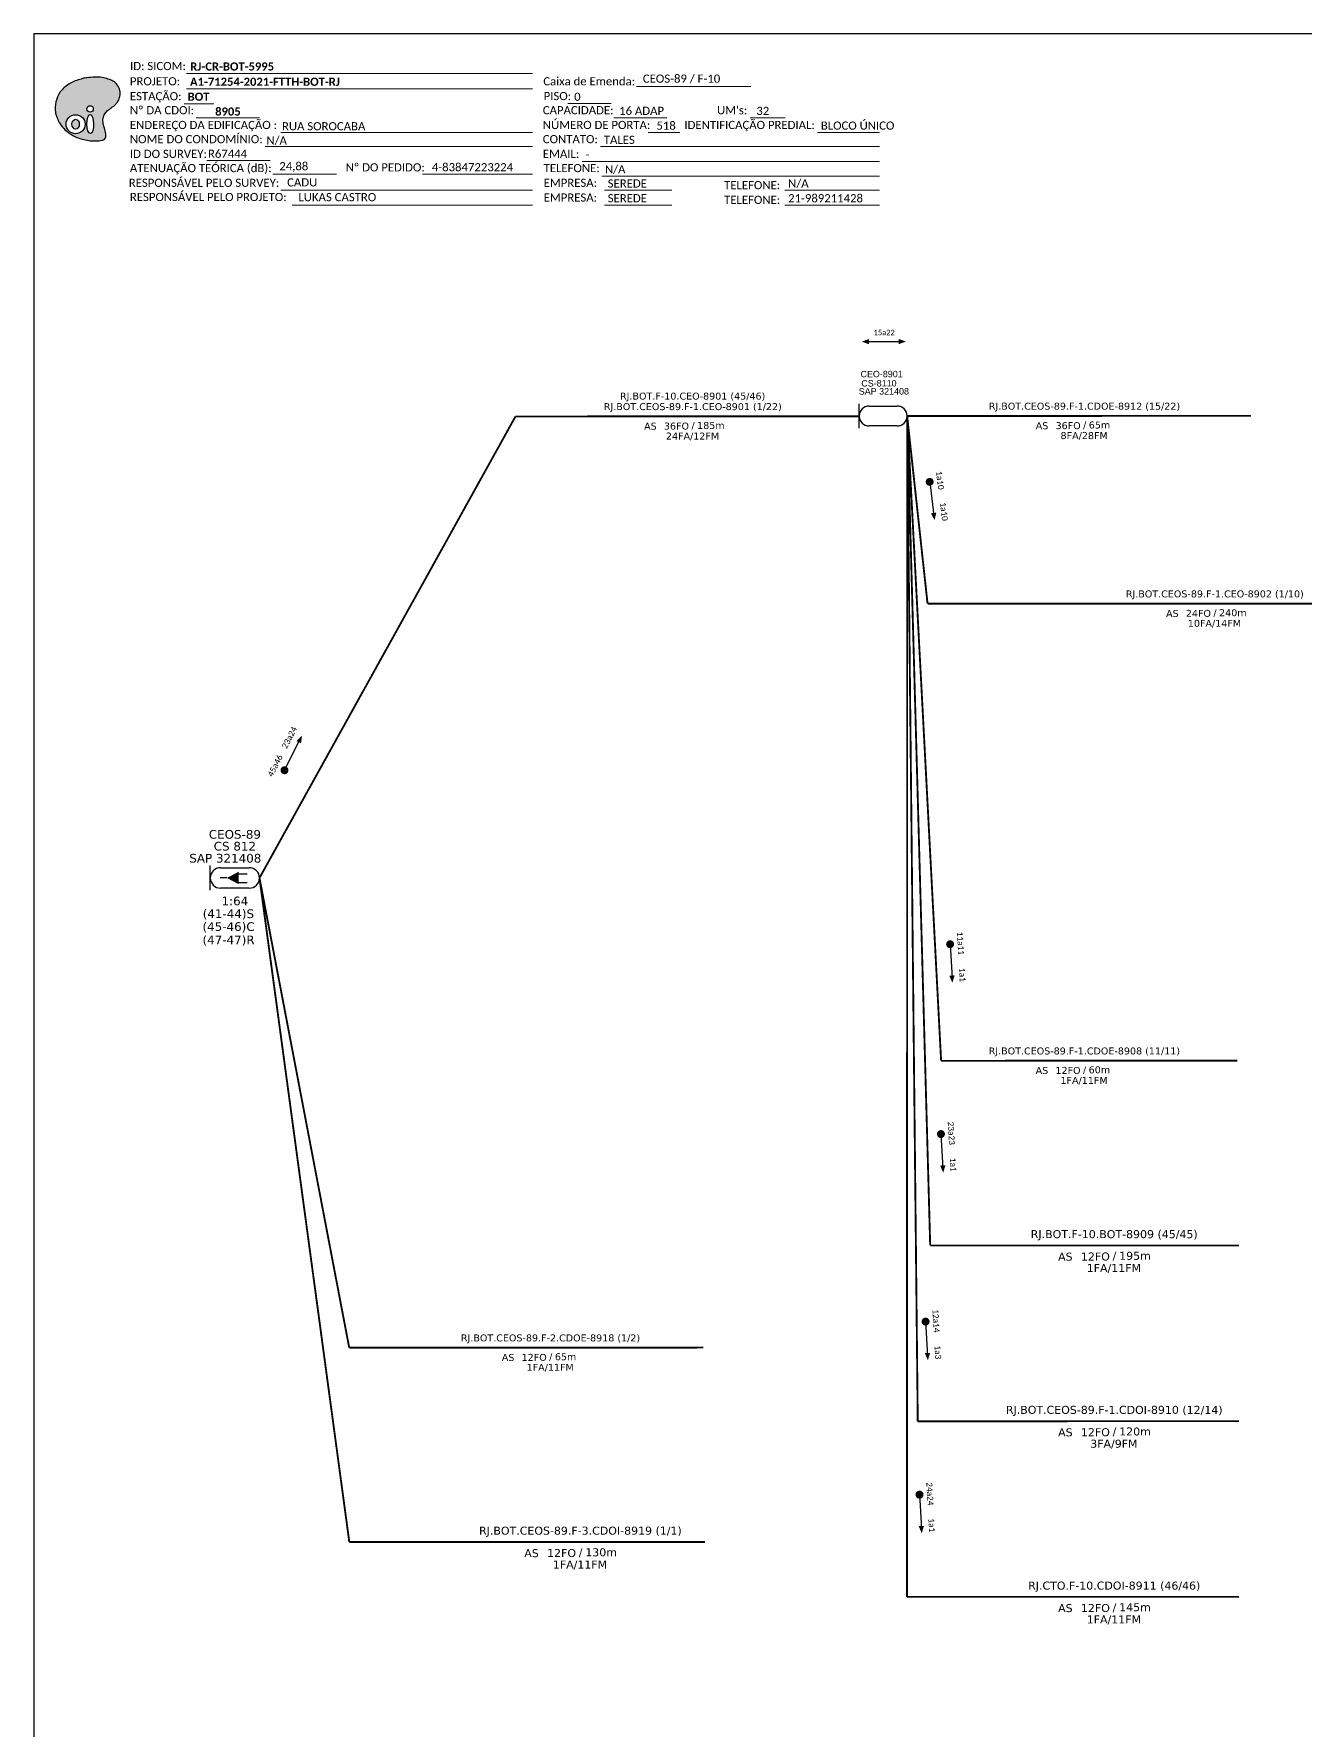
# Model space of a CAD drawing. Extents: x -89 to 1664, y 705 to 1299.
# Drawn here: x -89.3 to 189.7, y 926.7 to 1299 of the extents above; entities that cross this region are included whole.
import ezdxf
from ezdxf.enums import TextEntityAlignment as Align

# ---------------------------------------------------------------- set-up
doc = ezdxf.new("R2010")
doc.units = 0
for name, color, linetype, lineweight in [("20.0-LEGENDA DOS CDO'S", 1, 'Continuous', 0), ('20.2-CDO_POSTE', 1, 'Continuous', 5), ('40.1-ETIQUETAS', 1, 'Continuous', 20)]:
    doc.layers.add(name, color=color, linetype=linetype, lineweight=lineweight)
for name, color, linetype in [('20.4-CEOS', 1, 'Continuous'), ('CAP a instalar', 1, 'Continuous'), ('SETA', 7, 'Continuous'), ('UNIFILAR', 7, 'Continuous')]:
    doc.layers.add(name, color=color, linetype=linetype)
doc.styles.add('ARIAL', font='arial.ttf')
doc.styles.add('siredit', font='verdana.ttf')
doc.styles.get("Standard").update_dxf_attribs({"font": 'arial.ttf'})
doc.styles.add('WMF-Calibri0', font='calibri.ttf')
doc.styles.add('WMF-Calibri1', font='calibrib.ttf')
doc.linetypes.add('FENCELINE1', pattern='A,0.25,-0.1,[133,ltypeshp.shx,S=0.1,R=0,X=-0.1,Y=0],-0.1,1', length=1.45)

# ---------------------------------------------------------------- blocks, each defined once
blk = doc.blocks.new('OI')
h = blk.add_hatch(color=40)
edge = h.paths.add_edge_path()
edge.add_spline(control_points=[(4.35, -0.67), (3.92, -0.99), (3.26, -1.5), (2.81, -2.59), (2.9, -3.5), (3.06, -4.27), (3.31, -4.85), (3.37, -5.39), (3.4, -5.88), (3.2, -6.4), (2.54, -6.61), (1.65, -6.63), (0.55, -6.67), (-0.56, -6.42), (-1.61, -6.14), (-2.77, -5.61), (-3.92, -4.77), (-4.89, -3.7), (-5.34, -2.65), (-5.6, -1.94), (-5.85, -0.96), (-5.71, 0.47), (-5.1, 2.02), (-4.14, 3.02), (-3.3, 3.61), (-2.37, 4.16), (-1.36, 4.44), (-0.56, 4.7), (0.79, 4.85), (2.24, 4.97), (3.79, 4.57), (4.67, 4.21), (5.44, 3.65), (5.76, 2.99), (6.03, 2.21), (6.01, 1.46), (5.72, 0.64), (5.31, 0.08), (4.88, -0.38), (4.51, -0.55), (4.35, -0.67)], knot_values=[0, 0, 0, 0, 1.60434, 2.417191, 3.427595, 4.282808, 4.776746, 5.304182, 5.888771, 6.258406, 6.858137, 7.79129, 8.986195, 10.124242, 11.187857, 12.242908, 13.953784, 15.414161, 16.515391, 17.349188, 17.675853, 19.552021, 21.515531, 22.568638, 23.63245, 24.621084, 25.782718, 26.745347, 27.142653, 29.870543, 31.004649, 31.921532, 32.709589, 33.801391, 34.042471, 35.192333, 35.971461, 36.628871, 37.254359, 37.836911, 37.836911, 37.836911, 37.836911], degree=3, periodic=0)
h.paths.add_polyline_path([(1.13, -0.87, -1), (-0.04, -0.87, -1)], flags=16)
edge = h.paths.add_edge_path(flags=16)
edge.add_ellipse((0.56, -3.59), major_axis=(-0.02, 1.71), ratio=0.361305, start_angle=0, end_angle=360)
h.paths.add_polyline_path([(-0.36, -3.62, -1), (-3.8, -3.62, -1)], flags=16)
edge = h.paths.add_edge_path(flags=0)
edge.add_ellipse((-2.08, -3.62), major_axis=(0, 0.885), ratio=0.758294, start_angle=0, end_angle=360)
at = {"color": 40}
for centre, radius in [((-2.08, -3.62), 1.72), ((0.54, -0.87), 0.587)]:
    blk.add_circle(centre, radius, dxfattribs=at)
blk.add_ellipse((-2.08, -3.62), major_axis=(0, 0.885), ratio=0.758294, start_param=-3.141592653589792, end_param=3.141592653589792, dxfattribs=at)
blk.add_ellipse((0.56, -3.59), major_axis=(-0.02, 1.71), ratio=0.361305, dxfattribs=at)
at = {"color": 40, "start_tangent": (-0.800898, -0.598801), "end_tangent": (-0.800898, -0.598801)}
blk.add_spline([(4.35, -0.67), (3.2, -1.78), (2.9, -2.54), (2.92, -3.55), (3.12, -4.38), (3.28, -4.85), (3.37, -5.37), (3.35, -5.95), (3.2, -6.29), (2.66, -6.55), (1.73, -6.63), (0.54, -6.62), (-0.58, -6.41), (-1.6, -6.11), (-2.56, -5.67), (-3.95, -4.67), (-4.89, -3.56), (-5.37, -2.56), (-5.64, -1.78), (-5.72, -1.46), (-5.63, 0.42), (-4.84, 2.22), (-4.13, 2.99), (-3.27, 3.62), (-2.4, 4.09), (-1.3, 4.47), (-0.37, 4.72), (0.02, 4.77), (2.75, 4.8), (3.85, 4.53), (4.69, 4.16), (5.31, 3.68), (5.85, 2.73), (5.93, 2.5), (5.94, 1.35), (5.67, 0.62), (5.29, 0.08), (4.84, -0.36), (4.35, -0.67)], degree=3, dxfattribs=at)
blk = doc.blocks.new('CARIMBO')
at = {"color": 7, "lineweight": 0}
for points in [[(35.66, -16.79), (111.64, -16.79)], [(134.48, -16.3), (159.61, -16.3)], [(35.15, -20.06), (41.7, -20.06)], [(119.43, -20.02), (128.92, -20.02)], [(37.81, -23.14), (51.75, -23.14)], [(129.48, -23.14), (141.1, -23.14)], [(159.42, -23.14), (167.09, -23.14)], [(52.97, -29.48), (111.64, -29.48)], [(56.38, -26.37), (111.64, -26.37)], [(126.6, -29.48), (187.83, -29.48)], [(137.07, -26.37), (144.01, -26.37)], [(174.24, -26.37), (187.8, -26.37)], [(40.13, -32.55), (54.07, -32.55)], [(122.56, -32.72), (187.83, -32.72)], [(54.67, -35.52), (68.61, -35.52)], [(126.84, -35.96), (187.83, -35.96)], [(56.38, -39.07), (111.64, -39.07)], [(127.45, -39.07), (142.25, -39.07)], [(167.06, -39.07), (187.83, -39.07)], [(58.87, -42.31), (111.64, -42.31)], [(127.45, -42.31), (142.25, -42.31)], [(167.06, -42.31), (187.83, -42.31)]]:
    blk.add_lwpolyline(points, dxfattribs=at)
at = {"color": 7, "xscale": 1.213923925163967, "yscale": 1.213923925163967, "zscale": 1.213923925163967, "rotation": 0.1532896023949059}
blk.add_blockref('OI', (13.86, -20.16), dxfattribs=at)
at = {"color": 7, "lineweight": 0, "style": 'WMF-Calibri0'}
for s, height, p in [('PROJETO:', 1.793, (23.26, -16.04)), ('Caixa de Emenda:', 1.7927, (114.02, -16.04)), ('ESTAÇÃO:', 1.793, (23.26, -19.32)), ('PISO:', 1.793, (114.09, -19.28)), ('Nº DA CDOI:', 1.7927, (23.26, -22.39)), ('CAPACIDADE:', 1.7927, (113.91, -22.39)), ("UM's:", 1.793, (152.15, -22.39)), ('ENDEREÇO DA EDIFICAÇÃO :', 1.7927, (23.26, -25.63)), ('NÚMERO DE PORTA:', 1.7927, (113.91, -25.63)), ('IDENTIFICAÇÃO PREDIAL:', 1.7927, (144.99, -25.63)), ('NOME DO CONDOMÍNIO:', 1.7927, (23.26, -28.74)), ('CONTATO:', 1.793, (113.91, -28.74)), ('ATENUAÇÃO TEÓRICA (dB):', 1.7927, (23.26, -35.09)), ('ID DO SURVEY:', 1.7927, (23.26, -31.97)), ('EMAIL:', 1.793, (113.91, -31.97)), ('TELEFONE:', 1.793, (114.09, -35.09)), ('RESPONSÁVEL PELO SURVEY:', 1.7927, (23.02, -38.32)), ('EMPRESA:', 1.793, (114.09, -38.32)), ('TELEFONE:', 1.793, (153.7, -38.83)), ('RESPONSÁVEL PELO PROJETO:', 1.7927, (23.26, -41.44)), ('EMPRESA:', 1.793, (114.09, -41.56)), ('TELEFONE:', 1.793, (153.7, -42.06))]:
    blk.add_text(s, height=height, dxfattribs=at).set_placement(p)
at = {"color": 7, "lineweight": 0, "flags": 8}
for tag, p, style in [('PROJ', (36.46, -16.13), 'WMF-Calibri1'), ('CEOS-XX', (135.87, -15.46), 'WMF-Calibri0'), ('EST', (35.94, -19.41), 'WMF-Calibri1'), ('PISO_PTR', (120.78, -19.42), 'WMF-Calibri0'), ('CAPAC.', (130.66, -22.52), 'WMF-Calibri0'), ("UC'S", (160.78, -22.54), 'WMF-Calibri0'), ('LOGRADOURO', (56.65, -25.91), 'WMF-Calibri0'), ('N°', (138.85, -25.77), 'WMF-Calibri0'), ('N°PREDIO', (174.94, -25.77), 'WMF-Calibri0'), ('NOME_DO_COND.', (53.23, -29.02), 'WMF-Calibri0'), ('NOME_DO_CONTATO', (127.3, -28.89), 'WMF-Calibri0'), ('_ID_', (40.39, -31.94), 'WMF-Calibri0'), ('O_POTEN', (56.06, -34.68), 'WMF-Calibri0'), ('EMAIL', (123.26, -32.12), 'WMF-Calibri0'), ('RES_SURVEY', (57.78, -38.23), 'WMF-Calibri0'), ('TELEFONE', (127.55, -35.36), 'WMF-Calibri0'), ('EMP_RESP_SURVEY', (128.16, -38.47), 'WMF-Calibri0'), ('CONT_RESP_SURVEY', (167.76, -38.47), 'WMF-Calibri0'), ('RES_PROJ', (60.27, -41.47), 'WMF-Calibri0'), ('EMP_RESP_PROJ', (128.16, -41.71), 'WMF-Calibri0'), ('CONT_RESP_PROJ', (167.76, -41.71), 'WMF-Calibri0')]:
    blk.add_attdef(tag, p, '', height=1.79, dxfattribs=dict(at, style=style))
at = {"color": 7, "lineweight": 0, "style": 'WMF-Calibri1', "flags": 8}
blk.add_attdef("N° CDO'S", text='', height=1.79, dxfattribs=at).set_placement((44.78, -22.68), align=Align.CENTER)
blk = doc.blocks.new('CEOS_RP_CT_DRT')
at = {"layer": '20.4-CEOS', "color": 0}
for p, q in [((-4.54, 1.19), (-1.19, 1.19)), ((-1.19, -1.19), (-4.54, -1.19))]:
    blk.add_line(p, q, dxfattribs=at)
for points in [[(-5.73, -1.43), (-5.73, 1.44)], [(-3.79, 0), (-4.59, 0)], [(-2.47, 0.48), (-1.45, 0.48)], [(-2.47, -0.52), (-1.45, -0.52)]]:
    blk.add_lwpolyline(points, dxfattribs=at)
blk.add_lwpolyline([(-3.79, 0, 0, 1.47, 0), (-2.41, 0, 1.47, 1.47, 0)], format="xyseb", dxfattribs=at)
for centre, start, end in [((-4.54, 0), 90, 270), ((-1.19, 0), 270, 90)]:
    blk.add_arc(centre, 1.19, start, end, dxfattribs=at)
at = {"layer": '20.4-CEOS', "color": 7, "style": 'siredit'}
for tag, p in [('Nº_DA_CEOS', (-2.86, 5.6)), ('LOCAL', (-2.86, 4.24)), ('SAP', (-2.86, 2.78)), ('RACIO_SPLITAGEM', (-2.86, -1.88)), ('FIBRAS_SPLITTER', (-2.86, -3.58)), ('FIBRAS_TOP_C', (-2.86, -5.08)), ('RESERVA_FINAIS', (-2.86, -6.39))]:
    blk.add_attdef(tag, text='', height=1.01, dxfattribs=at).set_placement(p, align=Align.TOP_CENTER)
blk = doc.blocks.new('ETIQUETA_RS5F')
at = {"layer": '40.1-ETIQUETAS', "color": 0, "style": 'siredit'}
blk.add_text('/', height=1.5, dxfattribs=at).set_placement((1.58, -1.95), align=Align.MIDDLE_RIGHT)
for tag, p in [('ETIQUETA_R_PRIMARIA', (1.21, 4.1)), ('ETIQUETA_R_SECUNDARIA', (1.21, 2.1)), ('F_ATIVAS/F_MORTAS', (1.14, -4.24))]:
    blk.add_attdef(tag, text='', height=1.5, dxfattribs=at).set_placement(p, align=Align.MIDDLE_CENTER)
for tag, p in [('TIPO_CABO', (-6.58, -2.12)), ('CAP_CABO', (0.4, -2.09))]:
    blk.add_attdef(tag, text='', height=1.5, dxfattribs=at).set_placement(p, align=Align.MIDDLE_RIGHT)
blk.add_attdef('METROS', text='', height=1.5, dxfattribs=at).set_placement((2.14, -1.95), align=Align.MIDDLE_LEFT)
for tag, p in [('FUSÃO_1', (0.85, -8.39)), ('FUSÃO_2', (0.85, -10.6)), ('FUSÃO_3', (0.85, -12.93)), ('FUSÃO_4', (0.85, -15.14)), ('FUSÃO_5', (0.85, -17.16))]:
    blk.add_attdef(tag, text='', height=1.5, dxfattribs=at).set_placement(p, align=Align.CENTER)
blk = doc.blocks.new('CDOE-TEXTO PADRÃO')
at = {"layer": "20.0-LEGENDA DOS CDO'S", "color": 0, "style": 'ARIAL'}
for tag, p in [('CDO_N', (0.49, 7.39)), ('CORDOALHA', (0.5, 4.33)), ('SAP', (0.51, 1.67)), ('SPLITER_1', (0.59, -0.91)), ('SPLITER_2', (0.6, -3.55)), ('(XX-XX_F)S', (0.54, -8.29)), ('(XX-XX_L)S', (0.55, -10.83)), ('UMS', (0.55, -13.15))]:
    blk.add_attdef(tag, p, '', height=1.7, rotation=0.118, dxfattribs=at)
blk.add_attdef('FIBRAS_UTILIZADAS', text='', height=1.7, rotation=0.118, dxfattribs=at).set_placement((19.77, 7.43), align=Align.CENTER)
blk = doc.blocks.new('SAN')
at = {"layer": 'SETA'}
blk.add_lwpolyline([(-2.58, 0), (6.02, 0)], dxfattribs=at)
for points in [[(-2.1, -0.66), (-3.93, 0), (-2.1, 0.67)], [(5.33, 0.68), (7.16, 0.01), (5.33, -0.65)]]:
    blk.add_solid(points, dxfattribs=at)

msp = doc.modelspace()

# ---------------------------------------------------------------- linework, layer by layer
msp.add_lwpolyline([(-89.32, 705.02), (749.25, 705.02), (749.25, 1299.02), (-89.32, 1299.02), (-89.32, 705.02)])
at = {"color": 7, "lineweight": 0}
for points in [[(-55.82, 1290.33), (20.16, 1290.33)], [(-4.01, 1268.26), (20.14, 1268.26)]]:
    msp.add_lwpolyline(points, dxfattribs=at)
at = {"const_width": 0.872}
for points in [[(107.27, 1201.13, 1), (107.38, 1200.27, 1)], [(-34.5, 1137, 1), (-34.11, 1137.78, 1)], [(111.79, 1099.64, 1), (111.84, 1098.77, 1)], [(109.77, 1057.96, 1), (109.82, 1057.09, 1)], [(106.41, 1016.79, 1), (106.46, 1015.92, 1)], [(105.07, 978.81, 1), (105.12, 977.94, 1)]]:
    msp.add_lwpolyline(points, format="xyb", close=True, dxfattribs=at)
at = {"layer": '20.4-CEOS', "color": 7}
for p, q in [((91.85, 1212.51), (91.85, 1217.79)), ((94.04, 1217.34), (100.19, 1217.34)), ((100.19, 1212.96), (94.04, 1212.96))]:
    msp.add_line(p, q, dxfattribs=at)
for centre, start, end in [((94.04, 1215.15), 90, 270), ((100.19, 1215.15), 270, 90)]:
    msp.add_arc(centre, 2.19, start, end, dxfattribs=at)
at = {"layer": 'CAP a instalar', "color": 7, "linetype": 'FENCELINE1', "ltscale": 7, "const_width": 0.407}
for points in [[(-39.8, 1113.75), (16.4, 1215.05)], [(16.4, 1215.05), (91.85, 1215.09)], [(102.36, 955.93), (102.38, 1215.15)], [(102.38, 1215.15), (177.83, 1215.19)], [(102.38, 1215.15), (106.86, 1173.96)], [(109.84, 1073.61), (102.38, 1215.15)], [(102.38, 1215.15), (104.71, 994.47)], [(107.44, 1033.08), (102.38, 1215.15)], [(222.07, 1173.96), (106.86, 1173.96)], [(-39.8, 1113.75), (-20.1, 1010.63)], [(-20.08, 967.96), (-39.8, 1113.75)], [(109.84, 1073.61), (174.86, 1073.65)], [(107.44, 1033.08), (175.21, 1033.08)], [(-20.1, 1010.63), (57.67, 1010.66)], [(104.71, 994.47), (175.21, 994.51)], [(-20.1, 967.96), (58.02, 967.99)], [(102.36, 955.93), (175.21, 955.93)]]:
    msp.add_lwpolyline(points, dxfattribs=at)
at = {"layer": 'SETA'}
for points in [[(107.33, 1200.7), (108.27, 1193.26)], [(-34.3, 1137.39), (-30.91, 1144.08)], [(111.82, 1099.2), (112.24, 1091.72)], [(109.8, 1057.53), (110.23, 1050.04)], [(106.44, 1016.36), (106.87, 1008.87)], [(105.09, 978.38), (105.52, 970.89)]]:
    msp.add_lwpolyline(points, dxfattribs=at)
for points in [[(108.78, 1193.93), (108.4, 1192.27), (107.62, 1193.79)], [(-31.71, 1143.81), (-30.47, 1144.97), (-30.68, 1143.28)], [(112.8, 1092.35), (112.31, 1090.72), (111.64, 1092.28)], [(110.79, 1050.68), (110.3, 1049.05), (109.62, 1050.61)], [(107.42, 1009.51), (106.94, 1007.88), (106.26, 1009.44)], [(106.08, 971.53), (105.59, 969.9), (104.92, 971.46)]]:
    msp.add_solid(points, dxfattribs=at)

# ---------------------------------------------------------------- block references
ref = msp.add_blockref('CARIMBO', (-91.51, 1303.77))
ref.add_attrib('PROJ', 'A1-71254-2021-FTTH-BOT-RJ', (-55.05, 1287.63), dxfattribs={"color": 7, "lineweight": 0, "height": 1.7927, "style": 'WMF-Calibri1'})
ref.add_attrib('EST', 'BOT', (-55.57, 1284.35), dxfattribs={"color": 7, "lineweight": 0, "height": 1.793, "style": 'WMF-Calibri1'})
ref.add_attrib("N° CDO'S", '8905', dxfattribs={"color": 7, "lineweight": 0, "height": 1.793, "style": 'WMF-Calibri1'}).set_placement((-46.73, 1281.09), align=Align.CENTER)
ref.add_attrib('LOGRADOURO', 'RUA SOROCABA', (-34.86, 1277.86), dxfattribs={"color": 7, "lineweight": 0, "height": 1.7927, "style": 'WMF-Calibri0'})
ref.add_attrib('NOME_DO_COND.', 'N/A', (-38.28, 1274.74), dxfattribs={"color": 7, "lineweight": 0, "height": 1.793, "style": 'WMF-Calibri0'})
ref.add_attrib('_ID_', 'R67444', (-51.11, 1271.83), dxfattribs={"color": 7, "lineweight": 0, "height": 1.793, "style": 'WMF-Calibri0'})
ref.add_attrib('O_POTEN', '24,88', (-35.45, 1269.09), dxfattribs={"color": 7, "lineweight": 0, "height": 1.793, "style": 'WMF-Calibri0'})
ref.add_attrib('RES_SURVEY', 'CADU', (-33.73, 1265.54), dxfattribs={"color": 7, "lineweight": 0, "height": 1.793, "style": 'WMF-Calibri0'})
ref.add_attrib('RES_PROJ', 'LUKAS CASTRO', (-31.24, 1262.3), dxfattribs={"color": 7, "lineweight": 0, "height": 1.7927, "style": 'WMF-Calibri0'})
ref.add_attrib('CEOS-XX', 'CEOS-89 / F-10', (44.36, 1288.31), dxfattribs={"color": 7, "lineweight": 0, "height": 1.7927, "style": 'WMF-Calibri0'})
ref.add_attrib('CAPAC.', '16 ADAP', (39.15, 1281.25), dxfattribs={"color": 7, "lineweight": 0, "height": 1.793, "style": 'WMF-Calibri0'})
ref.add_attrib("UC'S", '32', (69.27, 1281.23), dxfattribs={"color": 7, "lineweight": 0, "height": 1.793, "style": 'WMF-Calibri0'})
ref.add_attrib('PISO_PTR', '0', (29.28, 1284.34), dxfattribs={"color": 7, "lineweight": 0, "height": 1.79, "style": 'WMF-Calibri0'})
ref.add_attrib('N°', '518', (47.34, 1278), dxfattribs={"color": 7, "lineweight": 0, "height": 1.793, "style": 'WMF-Calibri0'})
ref.add_attrib('N°PREDIO', 'BLOCO ÚNICO', (83.43, 1278), dxfattribs={"color": 7, "lineweight": 0, "height": 1.7927, "style": 'WMF-Calibri0'})
ref.add_attrib('NOME_DO_CONTATO', 'TALES', (35.79, 1274.88), dxfattribs={"color": 7, "lineweight": 0, "height": 1.793, "style": 'WMF-Calibri0'})
ref.add_attrib('EMAIL', '-', (31.75, 1271.65), dxfattribs={"color": 7, "lineweight": 0, "height": 1.79, "style": 'WMF-Calibri0'})
ref.add_attrib('TELEFONE', 'N/A', (36.04, 1268.41), dxfattribs={"color": 7, "lineweight": 0, "height": 1.793, "style": 'WMF-Calibri0'})
ref.add_attrib('EMP_RESP_SURVEY', 'SEREDE', (36.65, 1265.3), dxfattribs={"color": 7, "lineweight": 0, "height": 1.793, "style": 'WMF-Calibri0'})
ref.add_attrib('EMP_RESP_PROJ', 'SEREDE', (36.65, 1262.06), dxfattribs={"color": 7, "lineweight": 0, "height": 1.793, "style": 'WMF-Calibri0'})
ref.add_attrib('CONT_RESP_SURVEY', 'N/A', (76.25, 1265.3), dxfattribs={"color": 7, "lineweight": 0, "height": 1.793, "style": 'WMF-Calibri0'})
ref.add_attrib('CONT_RESP_PROJ', '21-989211428', (76.25, 1262.06), dxfattribs={"color": 7, "lineweight": 0, "height": 1.7927, "style": 'WMF-Calibri0'})
at = {"layer": '20.2-CDO_POSTE', "color": 7}
ref = msp.add_blockref('CDOE-TEXTO PADRÃO', (93.35, 1217.48), dxfattribs=dict(at, xscale=0.8263571055110521, yscale=0.8263571055110521, zscale=0.8263571055110521))
ref.add_attrib('CDO_N', 'CS-8110', (92.32, 1221.62), dxfattribs={"layer": "20.0-LEGENDA DOS CDO'S", "color": 0, "height": 1.405, "rotation": 0.118, "style": 'ARIAL'})
ref.add_attrib('SAP', 'CEO-8901', (92.14, 1223.65), dxfattribs={"layer": "20.0-LEGENDA DOS CDO'S", "color": 0, "height": 1.405, "rotation": 0.118, "style": 'ARIAL'})
ref = msp.add_blockref('CDOE-TEXTO PADRÃO', (91.66, 1215.71), dxfattribs=dict(at, xscale=0.8263571055110521, yscale=0.8263571055110521, zscale=0.8263571055110521))
ref.add_attrib('CDO_N', 'SAP 321408', (91.76, 1219.85), dxfattribs={"layer": "20.0-LEGENDA DOS CDO'S", "color": 0, "height": 1.405, "rotation": 0.118, "style": 'ARIAL'})
at = {"layer": '20.4-CEOS', "color": 7}
ref = msp.add_blockref('CEOS_RP_CT_DRT', (-39.8, 1113.75), dxfattribs=dict(at, xscale=1.885173660378123, yscale=1.885173660378123, zscale=1.885173655813952))
ref.add_attrib('Nº_DA_CEOS', 'CEOS-89', dxfattribs={"color": 7, "height": 1.903, "style": 'siredit'}).set_placement((-45.2, 1124.27), align=Align.TOP_CENTER)
ref.add_attrib('LOCAL', 'CS 812', dxfattribs={"color": 7, "height": 1.903, "style": 'siredit'}).set_placement((-45.2, 1121.67), align=Align.TOP_CENTER)
ref.add_attrib('SAP', 'SAP 321408', dxfattribs={"color": 7, "height": 1.903, "style": 'siredit'}).set_placement((-47.3, 1119.03), align=Align.TOP_CENTER)
ref.add_attrib('RACIO_SPLITAGEM', '1:64', dxfattribs={"color": 7, "height": 1.903, "style": 'siredit'}).set_placement((-45.2, 1109.65), align=Align.TOP_CENTER)
ref.add_attrib('FIBRAS_SPLITTER', '(41-44)S', dxfattribs={"color": 7, "height": 1.903, "style": 'siredit'}).set_placement((-46.63, 1106.85), align=Align.TOP_CENTER)
ref.add_attrib('FIBRAS_TOP_C', '(45-46)C', dxfattribs={"color": 7, "height": 1.903, "style": 'siredit'}).set_placement((-46.59, 1104.02), align=Align.TOP_CENTER)
ref.add_attrib('RESERVA_FINAIS', '(47-47)R', dxfattribs={"color": 7, "height": 1.903, "style": 'siredit'}).set_placement((-46.59, 1101.11), align=Align.TOP_CENTER)
at = {"layer": '40.1-ETIQUETAS', "color": 7}
ref = msp.add_blockref('ETIQUETA_RS5F', (54.13, 1215.07), dxfattribs=dict(at, xscale=1.017209289243985, yscale=1.017209289243985, zscale=1.017209289243985))
ref.add_attrib('ETIQUETA_R_PRIMARIA', 'RJ.BOT.F-10.CEO-8901 (45/46)', dxfattribs={"color": 0, "height": 1.5258, "style": 'siredit'}).set_placement((55.29, 1219.52), align=Align.MIDDLE_CENTER)
ref.add_attrib('ETIQUETA_R_SECUNDARIA', 'RJ.BOT.CEOS-89.F-1.CEO-8901 (1/22)', dxfattribs={"color": 0, "height": 1.5258, "style": 'siredit'}).set_placement((55.33, 1217.21), align=Align.MIDDLE_CENTER)
ref.add_attrib('TIPO_CABO', 'AS', dxfattribs={"color": 0, "height": 1.526, "style": 'siredit'}).set_placement((47.4, 1212.92), align=Align.MIDDLE_RIGHT)
ref.add_attrib('CAP_CABO', '36FO', dxfattribs={"color": 0, "height": 1.526, "style": 'siredit'}).set_placement((54.5, 1212.94), align=Align.MIDDLE_RIGHT)
ref.add_attrib('METROS', '185m', dxfattribs={"color": 0, "height": 1.526, "style": 'siredit'}).set_placement((56.27, 1213.08), align=Align.MIDDLE_LEFT)
ref.add_attrib('F_ATIVAS/F_MORTAS', '24FA/12FM', dxfattribs={"color": 0, "height": 1.526, "style": 'siredit'}).set_placement((55.26, 1210.75), align=Align.MIDDLE_CENTER)
ref = msp.add_blockref('ETIQUETA_RS5F', (140.1, 1215.17), dxfattribs=dict(at, xscale=1.017209289243985, yscale=1.017209289243985, zscale=1.017209289243985))
ref.add_attrib('ETIQUETA_R_SECUNDARIA', 'RJ.BOT.CEOS-89.F-1.CDOE-8912 (15/22)', dxfattribs={"color": 0, "height": 1.5258, "style": 'siredit'}).set_placement((141.31, 1217.31), align=Align.MIDDLE_CENTER)
ref.add_attrib('TIPO_CABO', 'AS', dxfattribs={"color": 0, "height": 1.526, "style": 'siredit'}).set_placement((133.37, 1213.02), align=Align.MIDDLE_RIGHT)
ref.add_attrib('CAP_CABO', '36FO', dxfattribs={"color": 0, "height": 1.526, "style": 'siredit'}).set_placement((140.48, 1213.04), align=Align.MIDDLE_RIGHT)
ref.add_attrib('METROS', '65m', dxfattribs={"color": 0, "height": 1.526, "style": 'siredit'}).set_placement((142.25, 1213.18), align=Align.MIDDLE_LEFT)
ref.add_attrib('F_ATIVAS/F_MORTAS', '8FA/28FM', dxfattribs={"color": 0, "height": 1.526, "style": 'siredit'}).set_placement((141.23, 1210.85), align=Align.MIDDLE_CENTER)
ref = msp.add_blockref('ETIQUETA_RS5F', (168.71, 1173.96), dxfattribs=dict(at, xscale=1.017209289243985, yscale=1.017209289243985, zscale=1.017209289243985))
ref.add_attrib('ETIQUETA_R_SECUNDARIA', 'RJ.BOT.CEOS-89.F-1.CEO-8902 (1/10)', dxfattribs={"color": 0, "height": 1.5258, "style": 'siredit'}).set_placement((169.92, 1176.1), align=Align.MIDDLE_CENTER)
ref.add_attrib('TIPO_CABO', 'AS', dxfattribs={"color": 0, "height": 1.526, "style": 'siredit'}).set_placement((161.98, 1171.8), align=Align.MIDDLE_RIGHT)
ref.add_attrib('CAP_CABO', '24FO', dxfattribs={"color": 0, "height": 1.526, "style": 'siredit'}).set_placement((169.08, 1171.83), align=Align.MIDDLE_RIGHT)
ref.add_attrib('METROS', '240m', dxfattribs={"color": 0, "height": 1.526, "style": 'siredit'}).set_placement((170.86, 1171.97), align=Align.MIDDLE_LEFT)
ref.add_attrib('F_ATIVAS/F_MORTAS', '10FA/14FM', dxfattribs={"color": 0, "height": 1.526, "style": 'siredit'}).set_placement((169.84, 1169.64), align=Align.MIDDLE_CENTER)
ref = msp.add_blockref('ETIQUETA_RS5F', (140.08, 1073.63), dxfattribs=dict(at, xscale=1.017209289243985, yscale=1.017209289243985, zscale=1.017209289243985))
ref.add_attrib('ETIQUETA_R_SECUNDARIA', 'RJ.BOT.CEOS-89.F-1.CDOE-8908 (11/11)', dxfattribs={"color": 0, "height": 1.5258, "style": 'siredit'}).set_placement((141.28, 1075.77), align=Align.MIDDLE_CENTER)
ref.add_attrib('TIPO_CABO', 'AS', dxfattribs={"color": 0, "height": 1.526, "style": 'siredit'}).set_placement((133.35, 1071.48), align=Align.MIDDLE_RIGHT)
ref.add_attrib('CAP_CABO', '12FO', dxfattribs={"color": 0, "height": 1.526, "style": 'siredit'}).set_placement((140.45, 1071.5), align=Align.MIDDLE_RIGHT)
ref.add_attrib('METROS', '60m', dxfattribs={"color": 0, "height": 1.526, "style": 'siredit'}).set_placement((142.23, 1071.64), align=Align.MIDDLE_LEFT)
ref.add_attrib('F_ATIVAS/F_MORTAS', '1FA/11FM', dxfattribs={"color": 0, "height": 1.526, "style": 'siredit'}).set_placement((141.21, 1069.31), align=Align.MIDDLE_CENTER)
ref = msp.add_blockref('ETIQUETA_RS5F', (146.45, 1033.1), dxfattribs=dict(at, xscale=1.171326952052579, yscale=1.171326952052579, zscale=1.171326952052579))
ref.add_attrib('ETIQUETA_R_SECUNDARIA', 'RJ.BOT.F-10.BOT-8909 (45/45)', dxfattribs={"color": 0, "height": 1.757, "style": 'siredit'}).set_placement((147.84, 1035.56), align=Align.MIDDLE_CENTER)
ref.add_attrib('TIPO_CABO', 'AS', dxfattribs={"color": 0, "height": 1.757, "style": 'siredit'}).set_placement((138.7, 1030.62), align=Align.MIDDLE_RIGHT)
ref.add_attrib('CAP_CABO', '12FO', dxfattribs={"color": 0, "height": 1.757, "style": 'siredit'}).set_placement((146.88, 1030.65), align=Align.MIDDLE_RIGHT)
ref.add_attrib('METROS', '195m ', dxfattribs={"color": 0, "height": 1.757, "style": 'siredit'}).set_placement((148.93, 1030.81), align=Align.MIDDLE_LEFT)
ref.add_attrib('F_ATIVAS/F_MORTAS', '1FA/11FM', dxfattribs={"color": 0, "height": 1.757, "style": 'siredit'}).set_placement((147.76, 1028.12), align=Align.MIDDLE_CENTER)
ref = msp.add_blockref('ETIQUETA_RS5F', (22.89, 1010.64), dxfattribs=dict(at, xscale=1.017209289243985, yscale=1.017209289243985, zscale=1.017209289243985))
ref.add_attrib('ETIQUETA_R_SECUNDARIA', 'RJ.BOT.CEOS-89.F-2.CDOE-8918 (1/2)', dxfattribs={"color": 0, "height": 1.5258, "style": 'siredit'}).set_placement((24.09, 1012.78), align=Align.MIDDLE_CENTER)
ref.add_attrib('TIPO_CABO', 'AS', dxfattribs={"color": 0, "height": 1.526, "style": 'siredit'}).set_placement((16.16, 1008.49), align=Align.MIDDLE_RIGHT)
ref.add_attrib('CAP_CABO', '12FO', dxfattribs={"color": 0, "height": 1.526, "style": 'siredit'}).set_placement((23.26, 1008.51), align=Align.MIDDLE_RIGHT)
ref.add_attrib('METROS', '65m', dxfattribs={"color": 0, "height": 1.526, "style": 'siredit'}).set_placement((25.04, 1008.65), align=Align.MIDDLE_LEFT)
ref.add_attrib('F_ATIVAS/F_MORTAS', '1FA/11FM', dxfattribs={"color": 0, "height": 1.526, "style": 'siredit'}).set_placement((24.02, 1006.32), align=Align.MIDDLE_CENTER)
ref = msp.add_blockref('ETIQUETA_RS5F', (146.45, 994.53), dxfattribs=dict(at, xscale=1.171326952052579, yscale=1.171326952052579, zscale=1.171326952052579))
ref.add_attrib('ETIQUETA_R_SECUNDARIA', 'RJ.BOT.CEOS-89.F-1.CDOI-8910 (12/14)', dxfattribs={"color": 0, "height": 1.757, "style": 'siredit'}).set_placement((147.84, 996.99), align=Align.MIDDLE_CENTER)
ref.add_attrib('TIPO_CABO', 'AS', dxfattribs={"color": 0, "height": 1.757, "style": 'siredit'}).set_placement((138.7, 992.05), align=Align.MIDDLE_RIGHT)
ref.add_attrib('CAP_CABO', '12FO', dxfattribs={"color": 0, "height": 1.757, "style": 'siredit'}).set_placement((146.88, 992.08), align=Align.MIDDLE_RIGHT)
ref.add_attrib('METROS', '120m ', dxfattribs={"color": 0, "height": 1.757, "style": 'siredit'}).set_placement((148.93, 992.24), align=Align.MIDDLE_LEFT)
ref.add_attrib('F_ATIVAS/F_MORTAS', '3FA/9FM', dxfattribs={"color": 0, "height": 1.757, "style": 'siredit'}).set_placement((147.76, 989.56), align=Align.MIDDLE_CENTER)
ref = msp.add_blockref('ETIQUETA_RS5F', (29.26, 968.01), dxfattribs=dict(at, xscale=1.171326952052579, yscale=1.171326952052579, zscale=1.171326952052579))
ref.add_attrib('ETIQUETA_R_SECUNDARIA', 'RJ.BOT.CEOS-89.F-3.CDOI-8919 (1/1)', dxfattribs={"color": 0, "height": 1.757, "style": 'siredit'}).set_placement((30.65, 970.47), align=Align.MIDDLE_CENTER)
ref.add_attrib('TIPO_CABO', 'AS', dxfattribs={"color": 0, "height": 1.757, "style": 'siredit'}).set_placement((21.51, 965.53), align=Align.MIDDLE_RIGHT)
ref.add_attrib('CAP_CABO', '12FO', dxfattribs={"color": 0, "height": 1.757, "style": 'siredit'}).set_placement((29.69, 965.56), align=Align.MIDDLE_RIGHT)
ref.add_attrib('METROS', '130m ', dxfattribs={"color": 0, "height": 1.757, "style": 'siredit'}).set_placement((31.73, 965.72), align=Align.MIDDLE_LEFT)
ref.add_attrib('F_ATIVAS/F_MORTAS', '1FA/11FM', dxfattribs={"color": 0, "height": 1.757, "style": 'siredit'}).set_placement((30.56, 963.04), align=Align.MIDDLE_CENTER)
ref = msp.add_blockref('ETIQUETA_RS5F', (146.45, 955.94), dxfattribs=dict(at, xscale=1.171326952052579, yscale=1.171326952052579, zscale=1.171326952052579))
ref.add_attrib('ETIQUETA_R_SECUNDARIA', 'RJ.CTO.F-10.CDOI-8911 (46/46)', dxfattribs={"color": 0, "height": 1.757, "style": 'siredit'}).set_placement((147.84, 958.41), align=Align.MIDDLE_CENTER)
ref.add_attrib('TIPO_CABO', 'AS', dxfattribs={"color": 0, "height": 1.757, "style": 'siredit'}).set_placement((138.7, 953.47), align=Align.MIDDLE_RIGHT)
ref.add_attrib('CAP_CABO', '12FO', dxfattribs={"color": 0, "height": 1.757, "style": 'siredit'}).set_placement((146.88, 953.49), align=Align.MIDDLE_RIGHT)
ref.add_attrib('METROS', '145m ', dxfattribs={"color": 0, "height": 1.757, "style": 'siredit'}).set_placement((148.93, 953.66), align=Align.MIDDLE_LEFT)
ref.add_attrib('F_ATIVAS/F_MORTAS', '1FA/11FM', dxfattribs={"color": 0, "height": 1.757, "style": 'siredit'}).set_placement((147.76, 950.97), align=Align.MIDDLE_CENTER)
at = {"layer": 'UNIFILAR', "color": 5, "lineweight": -3, "xscale": 0.872093023255814, "yscale": 0.872093023255814, "zscale": 0.872093023255814}
msp.add_blockref('SAN', (95.86, 1231.48), dxfattribs=at)

# ---------------------------------------------------------------- texts
at = {"color": 7, "lineweight": 0, "style": 'WMF-Calibri0'}
for s, p in [('ID: SICOM: ', (-68.22, 1291.08)), ('Nº DO PEDIDO:', (-20.88, 1268.84))]:
    msp.add_text(s, height=1.7927, dxfattribs=at).set_placement(p)
at = {"insert": (97.34, 1233.48), "char_height": 1.186, "width": 22.1152, "attachment_point": 5}
msp.add_mtext('{\\fCalibri|b0|i0|c0|p34;\\C7;15a22}', dxfattribs=at)
at = {"char_height": 1.3081, "width": 22.1152, "attachment_point": 5}
for s, insert, rotation in [('{\\fCalibri|b0|i0|c0|p34;\\C7;1a10}', (109.59, 1201.03), 277.1882), ('{\\fCalibri|b0|i0|c0|p34;\\C7;1a10}', (110.46, 1194.17), 277.1882), ('\\C7;\\fCalibri|b0|i0|c0|p34;23a24', (-33.24, 1144.56), 63.1085), ('\\C7;\\fCalibri|b0|i0|c0|p34;45a46', (-36.37, 1138.39), 63.1085), ('\\C7;\\fCalibri|b0|i0|c0|p34;11a11', (114.1, 1099.38), 273.2857), ('\\C7;\\fCalibri|b0|i0|c0|p34;1a1', (114.5, 1092.47), 273.2857), ('{\\fCalibri|b0|i0|c0|p34;\\C7;23a23}', (112.08, 1057.7), 273.2857), ('\\C7;\\fCalibri|b0|i0|c0|p34;1a1', (112.48, 1050.8), 273.2857), ('\\C7;\\fCalibri|b0|i0|c0|p34;12a14', (108.72, 1016.53), 273.2857), ('{\\fCalibri|b0|i0|c0|p34;\\C7;1a3}', (109.12, 1009.62), 273.2857), ('{\\fCalibri|b0|i0|c0|p34;\\C7;24a24}', (107.38, 978.55), 273.2857), ('\\C7;\\fCalibri|b0|i0|c0|p34;1a1', (107.77, 971.65), 273.2857)]:
    msp.add_mtext(s, dxfattribs=dict(at, insert=insert, rotation=rotation))
at = {"color": 7, "lineweight": 0, "flags": 8}
for tag, p, s, style in [('RJ-CR-BOT-5995', (-55.02, 1290.98), 'RJ-CR-BOT-5995', 'WMF-Calibri1'), ('4-83847223224', (-1.97, 1268.87), '4-83847223224', 'WMF-Calibri0')]:
    msp.add_attdef(tag, p, s, height=1.7927, dxfattribs=dict(at, style=style))

doc.saveas('drawing.dxf')
